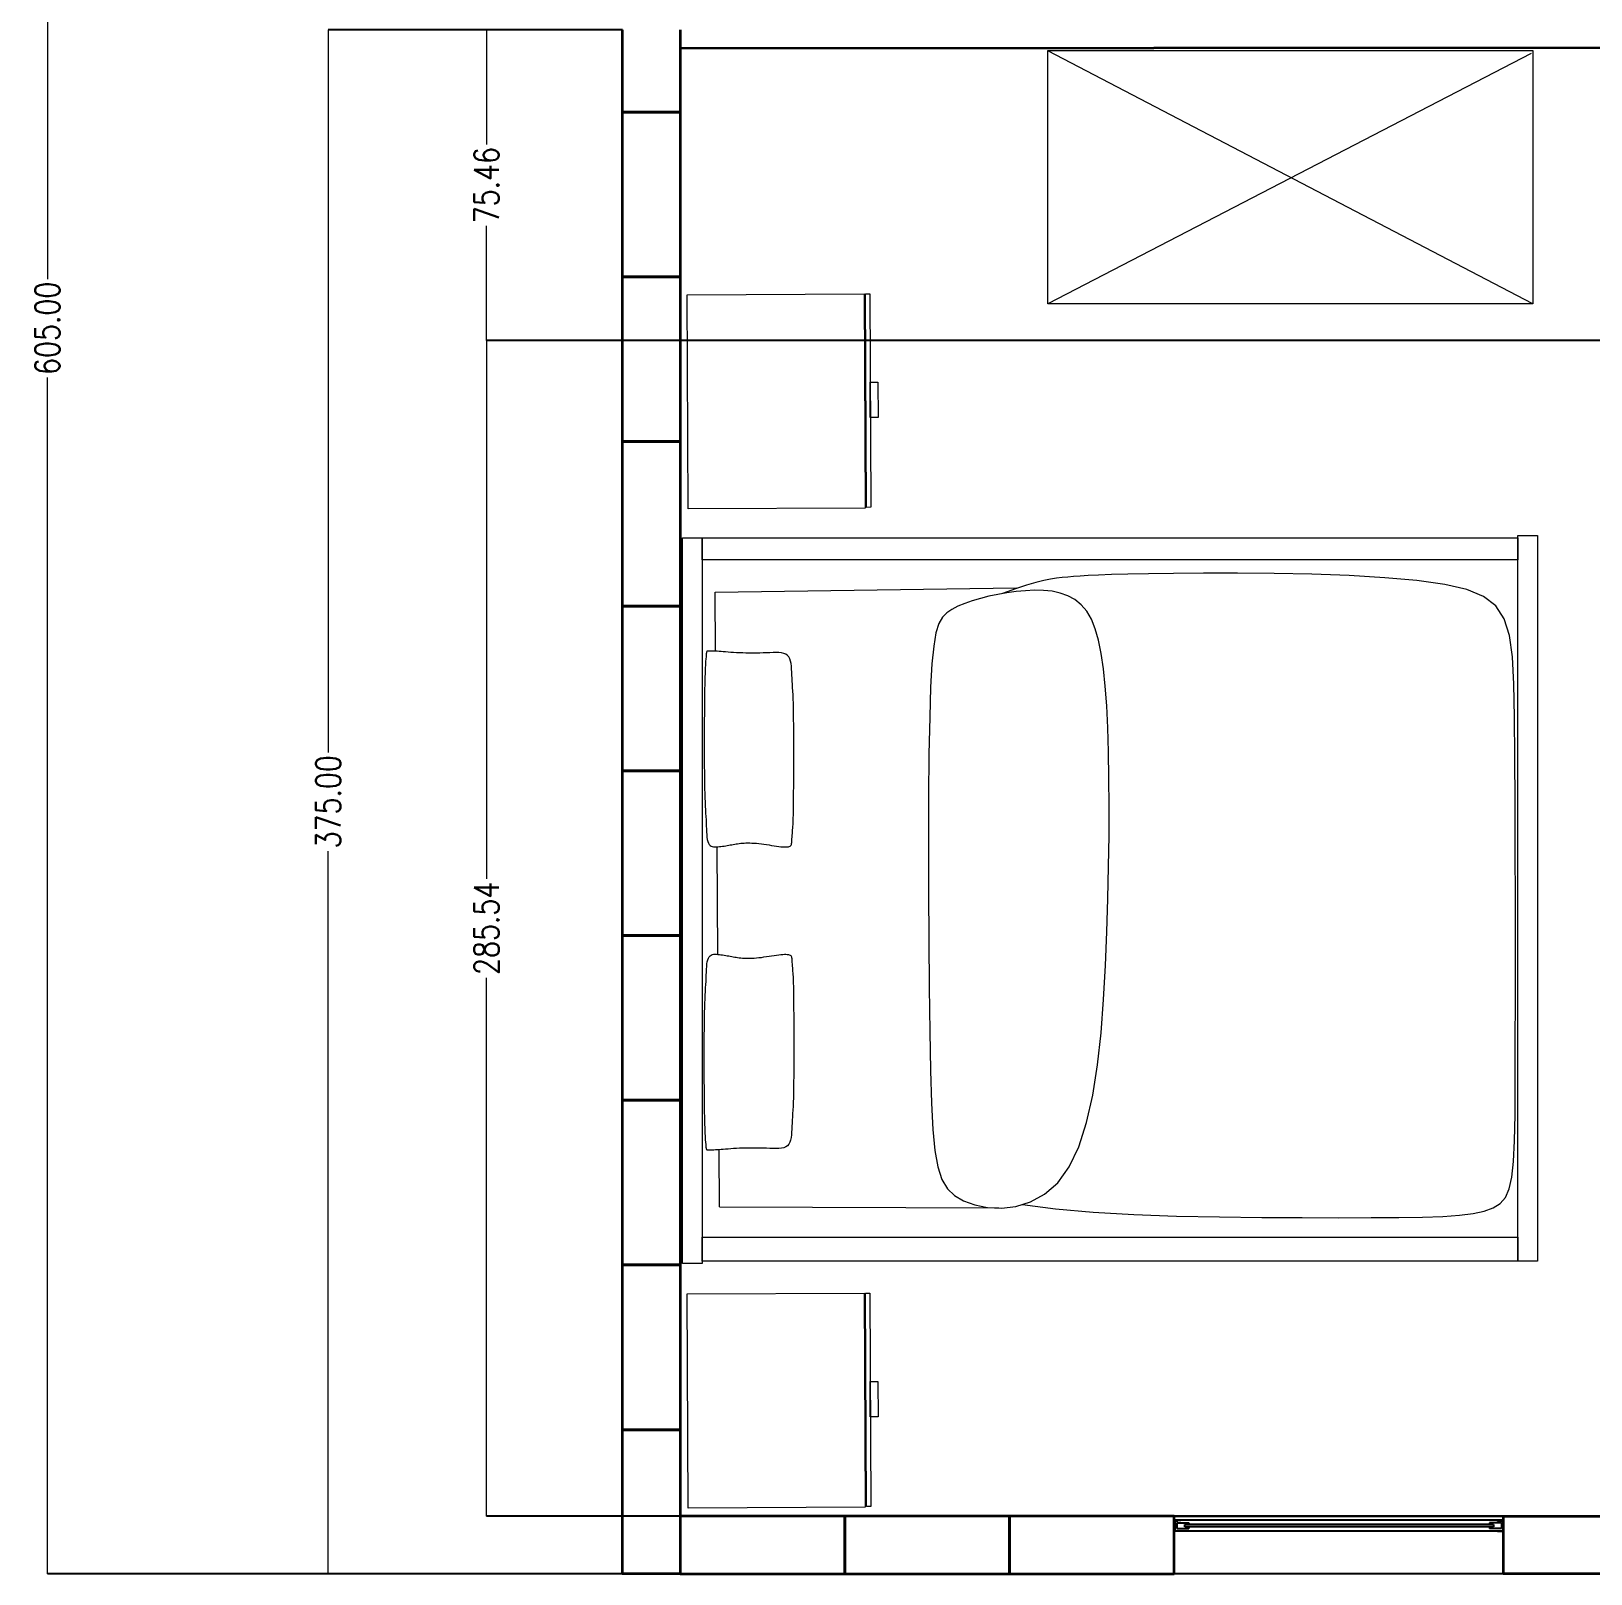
# Model space of a CAD drawing. Header units: millimetres. Extents: x -1436 to 15913, y -5994 to 7579.
# Drawn here: x -1436 to 2352, y 3 to 3750 of the extents above; entities that cross this region are included whole.
import ezdxf

# ---------------------------------------------------------------- set-up
doc = ezdxf.new("R2010")
doc.units = ezdxf.units.MM
for name, color, linetype, lineweight in [('A-ANNO-DIMS', 3, 'Continuous', 13), ('A-FLOR-LEVL', 7, 'Continuous', 25), ('A-FLOR-PATT', 8, 'Continuous', 18), ('A-FURN', 253, 'Continuous', 15), ('A-FURN-', 253, 'Continuous', 15), ('A-GLAZ-FULL', 4, 'Continuous', 25), ('A-WALL-FULL', 7, 'Continuous', 35)]:
    doc.layers.add(name, color=color, linetype=linetype, lineweight=lineweight)
doc.styles.add('E-ROMANS', font='romans.shx', dxfattribs={"width": 0.8})
doc.dimstyles.new('E-0050_TICK_12', dxfattribs={"dimscale": 0.001, "dimtxt": 60005, "dimasz": 60, "dimexe": 30, "dimexo": 20, "dimgap": 30, "dimtad": 0, "dimlfac": 0.1, "dimzin": 0, "dimdsep": 46, "dimtxsty": 'E-ROMANS', "dimblk": 'OBLIQUE', "dimcen": 30, "dimclrd": 256, "dimclre": 256, "dimclrt": 256, "dimadec": 0, "dimazin": 0, "dimtfac": 1, "dimtmove": 1, "dimatfit": 3, "dimldrblk": 'OPEN90', "dimfxl": 1, "dimtfill": 1, "dimtolj": 1, "dimtzin": 0, "dimlwd": -1, "dimarcsym": 0})

# ---------------------------------------------------------------- blocks, each defined once
blk = doc.blocks.new('32456')
at = {"layer": 'A-FURN', "color": 253}
for points in [[(6126.19, -4764.34), (5952.19, -4764.34), (5952.19, -4759.65), (6126.19, -4759.65)], [(5958.45, -4959.95), (5952.75, -4959.95), (5952.75, -4764.34), (5958.45, -4764.34)], [(5987.13, -4764.96), (5988.69, -4764.93), (5990.41, -4764.9), (5992.24, -4764.89), (5994.16, -4764.88), (5996.12, -4764.87), (5998.08, -4764.87), (6000.02, -4764.87), (6001.9, -4764.87), (6003.67, -4764.87), (6005.36, -4764.87), (6006.94, -4764.87), (6008.43, -4764.88), (6009.83, -4764.89), (6011.15, -4764.9), (6012.37, -4764.93), (6013.52, -4764.96), (6014.59, -4764.99), (6015.58, -4765.04), (6016.51, -4765.09), (6017.39, -4765.14), (6018.23, -4765.19), (6019.03, -4765.23), (6019.8, -4765.28), (6020.56, -4765.31), (6021.3, -4765.35), (6022.03, -4765.37), (6022.73, -4765.41), (6023.38, -4765.45), (6023.99, -4765.51), (6024.54, -4765.59), (6025.02, -4765.7), (6025.42, -4765.84), (6025.74, -4766.02), (6025.97, -4766.24), (6026.14, -4766.49), (6026.25, -4766.78), (6026.31, -4767.08), (6026.33, -4767.41), (6026.32, -4767.76), (6026.29, -4768.11), (6026.25, -4768.48), (6026.21, -4768.86), (6026.15, -4769.23), (6026.1, -4769.62), (6026.04, -4770), (6025.98, -4770.37), (6025.91, -4770.75), (6025.85, -4771.11), (6025.78, -4771.47), (6025.72, -4771.82), (6025.66, -4772.16), (6025.6, -4772.51), (6025.54, -4772.86), (6025.5, -4773.23), (6025.45, -4773.61), (6025.42, -4774), (6025.39, -4774.41), (6025.37, -4774.85), (6025.36, -4775.31), (6025.37, -4775.79), (6025.38, -4776.3), (6025.41, -4776.82), (6025.45, -4777.38), (6025.51, -4777.95), (6025.58, -4778.55), (6025.67, -4779.17), (6025.76, -4779.79), (6025.86, -4780.41), (6025.95, -4781.02), (6026.05, -4781.62), (6026.13, -4782.19), (6026.2, -4782.72), (6026.26, -4783.22), (6026.3, -4783.67), (6026.32, -4784.07), (6026.32, -4784.44), (6026.3, -4784.76), (6026.26, -4785.03), (6026.2, -4785.26), (6026.12, -4785.45), (6026.01, -4785.59), (6025.87, -4785.69), (6025.7, -4785.76), (6025.51, -4785.81), (6025.28, -4785.84), (6025.02, -4785.87), (6024.72, -4785.88), (6024.38, -4785.9), (6023.99, -4785.93), (6023.55, -4785.97), (6023.02, -4786.01), (6022.39, -4786.06), (6021.63, -4786.1), (6020.72, -4786.15), (6019.64, -4786.19), (6018.37, -4786.23), (6016.9, -4786.26), (6015.25, -4786.28), (6013.47, -4786.29), (6011.59, -4786.31), (6009.65, -4786.31), (6007.68, -4786.31), (6005.73, -4786.32), (6003.83, -4786.32), (6002.01, -4786.32), (6000.29, -4786.31), (5998.65, -4786.31), (5997.11, -4786.31), (5995.66, -4786.29), (5994.31, -4786.28), (5993.06, -4786.26), (5991.9, -4786.23), (5990.83, -4786.19), (5989.86, -4786.15), (5988.95, -4786.1), (5988.11, -4786.06), (5987.32, -4786.01), (5986.56, -4785.96), (5985.83, -4785.92), (5985.11, -4785.88), (5984.39, -4785.85), (5983.68, -4785.82), (5983, -4785.76), (5982.36, -4785.69), (5981.76, -4785.56), (5981.23, -4785.39), (5980.77, -4785.15), (5980.4, -4784.83), (5980.12, -4784.43), (5979.92, -4783.95), (5979.8, -4783.39), (5979.73, -4782.77), (5979.71, -4782.09), (5979.72, -4781.37), (5979.75, -4780.6), (5979.79, -4779.81), (5979.81, -4779), (5979.83, -4778.17), (5979.85, -4777.34), (5979.85, -4776.5), (5979.85, -4775.67), (5979.83, -4774.86), (5979.81, -4774.07), (5979.79, -4773.3), (5979.75, -4772.56), (5979.71, -4771.86), (5979.66, -4771.2), (5979.61, -4770.57), (5979.56, -4769.97), (5979.52, -4769.41), (5979.47, -4768.89), (5979.44, -4768.4), (5979.41, -4767.95), (5979.39, -4767.53), (5979.37, -4767.15), (5979.36, -4766.81), (5979.35, -4766.51), (5979.35, -4766.25), (5979.35, -4766.02), (5979.35, -4765.84), (5979.35, -4765.7), (5979.37, -4765.59), (5979.4, -4765.51), (5979.47, -4765.45), (5979.58, -4765.41), (5979.76, -4765.37), (5979.99, -4765.35), (5980.31, -4765.31), (5980.72, -4765.28), (5981.23, -4765.23), (5981.85, -4765.19), (5982.6, -4765.14), (5983.49, -4765.09), (5984.53, -4765.04), (5985.74, -4764.99)], [(6091.25, -4764.96), (6089.69, -4764.93), (6087.97, -4764.9), (6086.14, -4764.89), (6084.22, -4764.88), (6082.26, -4764.87), (6080.3, -4764.87), (6078.36, -4764.87), (6076.48, -4764.87), (6074.71, -4764.87), (6073.03, -4764.87), (6071.44, -4764.87), (6069.95, -4764.88), (6068.55, -4764.89), (6067.24, -4764.9), (6066.01, -4764.93), (6064.86, -4764.96), (6063.8, -4764.99), (6062.8, -4765.04), (6061.87, -4765.09), (6060.99, -4765.14), (6060.15, -4765.19), (6059.35, -4765.23), (6058.58, -4765.28), (6057.82, -4765.31), (6057.08, -4765.35), (6056.35, -4765.37), (6055.65, -4765.41), (6055, -4765.45), (6054.39, -4765.51), (6053.84, -4765.59), (6053.36, -4765.7), (6052.96, -4765.84), (6052.64, -4766.02), (6052.41, -4766.24), (6052.24, -4766.49), (6052.13, -4766.78), (6052.08, -4767.08), (6052.06, -4767.41), (6052.06, -4767.76), (6052.09, -4768.11), (6052.13, -4768.48), (6052.17, -4768.86), (6052.23, -4769.23), (6052.28, -4769.62), (6052.34, -4770), (6052.4, -4770.37), (6052.47, -4770.75), (6052.53, -4771.11), (6052.6, -4771.47), (6052.66, -4771.82), (6052.72, -4772.16), (6052.78, -4772.51), (6052.84, -4772.86), (6052.88, -4773.23), (6052.93, -4773.61), (6052.96, -4774), (6052.99, -4774.41), (6053.01, -4774.85), (6053.02, -4775.31), (6053.01, -4775.79), (6053, -4776.3), (6052.97, -4776.82), (6052.93, -4777.38), (6052.87, -4777.95), (6052.8, -4778.55), (6052.72, -4779.17), (6052.62, -4779.79), (6052.53, -4780.41), (6052.43, -4781.02), (6052.33, -4781.62), (6052.25, -4782.19), (6052.18, -4782.72), (6052.12, -4783.22), (6052.08, -4783.67), (6052.06, -4784.07), (6052.06, -4784.44), (6052.08, -4784.76), (6052.12, -4785.03), (6052.18, -4785.26), (6052.26, -4785.45), (6052.37, -4785.59), (6052.51, -4785.69), (6052.68, -4785.76), (6052.87, -4785.81), (6053.1, -4785.84), (6053.37, -4785.87), (6053.67, -4785.88), (6054, -4785.9), (6054.39, -4785.93), (6054.83, -4785.97), (6055.36, -4786.01), (6055.99, -4786.06), (6056.75, -4786.1), (6057.66, -4786.15), (6058.74, -4786.19), (6060.01, -4786.23), (6061.48, -4786.26), (6063.13, -4786.28), (6064.91, -4786.29), (6066.79, -4786.31), (6068.73, -4786.31), (6070.7, -4786.31), (6072.65, -4786.32), (6074.55, -4786.32), (6076.37, -4786.32), (6078.09, -4786.31), (6079.73, -4786.31), (6081.27, -4786.31), (6082.72, -4786.29), (6084.07, -4786.28), (6085.33, -4786.26), (6086.48, -4786.23), (6087.55, -4786.19), (6088.52, -4786.15), (6089.43, -4786.1), (6090.27, -4786.06), (6091.06, -4786.01), (6091.82, -4785.96), (6092.55, -4785.92), (6093.28, -4785.88), (6093.99, -4785.85), (6094.7, -4785.82), (6095.38, -4785.76), (6096.02, -4785.69), (6096.62, -4785.56), (6097.15, -4785.39), (6097.61, -4785.15), (6097.98, -4784.83), (6098.26, -4784.43), (6098.46, -4783.95), (6098.58, -4783.39), (6098.65, -4782.77), (6098.67, -4782.09), (6098.66, -4781.37), (6098.63, -4780.6), (6098.6, -4779.81), (6098.57, -4779), (6098.55, -4778.17), (6098.53, -4777.34), (6098.53, -4776.5), (6098.53, -4775.67), (6098.55, -4774.86), (6098.57, -4774.07), (6098.6, -4773.3), (6098.63, -4772.56), (6098.67, -4771.86), (6098.72, -4771.2), (6098.77, -4770.57), (6098.82, -4769.97), (6098.86, -4769.41), (6098.91, -4768.89), (6098.94, -4768.4), (6098.97, -4767.95), (6098.99, -4767.53), (6099.01, -4767.15), (6099.02, -4766.81), (6099.03, -4766.51), (6099.03, -4766.25), (6099.03, -4766.02), (6099.03, -4765.84), (6099.03, -4765.7), (6099.02, -4765.59), (6098.98, -4765.51), (6098.91, -4765.45), (6098.8, -4765.41), (6098.63, -4765.37), (6098.39, -4765.35), (6098.07, -4765.31), (6097.66, -4765.28), (6097.15, -4765.23), (6096.53, -4765.19), (6095.78, -4765.14), (6094.89, -4765.09), (6093.85, -4765.04), (6092.64, -4764.99)], [(6126.19, -4959.95), (6120.95, -4959.95), (6120.95, -4764.34), (6126.19, -4764.34)], [(5967.19, -4827.07), (5966.23, -4829.74), (5965.61, -4832.81), (5965.45, -4836.14), (5965.85, -4839.62), (5966.92, -4843.11), (5968.78, -4846.49), (5971.54, -4849.62), (5975.31, -4852.39), (5980.16, -4854.69), (5985.96, -4856.55), (5992.55, -4858.02), (5999.77, -4859.16), (6007.46, -4860.01), (6015.46, -4860.63), (6023.59, -4861.08), (6031.7, -4861.4), (6039.64, -4861.65), (6047.34, -4861.82), (6054.77, -4861.93), (6061.86, -4861.96), (6068.56, -4861.92), (6074.84, -4861.81), (6080.65, -4861.62), (6085.92, -4861.37), (6090.64, -4861.03), (6094.81, -4860.61), (6098.47, -4860.08), (6101.64, -4859.43), (6104.37, -4858.64), (6106.67, -4857.69), (6108.58, -4856.58), (6110.13, -4855.27), (6111.36, -4853.77), (6112.28, -4852.09), (6112.94, -4850.25), (6113.36, -4848.29), (6113.57, -4846.22), (6113.62, -4844.08), (6113.51, -4841.89), (6113.3, -4839.67), (6113, -4837.45), (6112.62, -4835.26), (6112.17, -4833.12), (6111.65, -4831.07), (6111.08, -4829.13), (6110.44, -4827.32), (6109.76, -4825.68), (6109.03, -4824.24), (6108.22, -4823), (6107.15, -4821.97), (6105.61, -4821.12), (6103.38, -4820.43), (6100.23, -4819.89), (6095.96, -4819.47), (6090.34, -4819.15), (6083.16, -4818.92), (6074.31, -4818.75), (6064.1, -4818.65), (6052.97, -4818.61), (6041.35, -4818.62), (6029.65, -4818.68), (6018.31, -4818.78), (6007.76, -4818.93), (5998.42, -4819.12), (5990.62, -4819.35), (5984.29, -4819.68), (5979.25, -4820.16), (5975.31, -4820.86), (5972.32, -4821.84), (5970.09, -4823.16), (5968.44, -4824.89)], [(6126.71, -4964.67), (5952.75, -4964.67), (5952.75, -4959.95), (6126.71, -4959.95)]]:
    blk.add_lwpolyline(points, close=True, dxfattribs=at)
for points in [[(5965.76, -4768.54), (5965.48, -4835.48)], [(5965.76, -4768.54), (5979.44, -4768.44)], [(6026.29, -4768.11), (6052.08, -4767.93)], [(6098.99, -4767.59), (6113.12, -4767.49), (6114.17, -4839.67)], [(5966.33, -4841.19), (5965.28, -4849.11), (5964.49, -4858.11), (5963.93, -4867.88), (5963.55, -4878.09), (5963.32, -4888.43), (5963.2, -4898.58), (5963.16, -4908.22), (5963.15, -4917.03), (5963.16, -4924.76), (5963.19, -4931.43), (5963.28, -4937.13), (5963.45, -4941.95), (5963.73, -4945.96), (5964.15, -4949.26), (5964.74, -4951.92), (5965.53, -4954.05), (5966.56, -4955.72), (5968, -4956.99), (5970.03, -4957.91), (5972.85, -4958.55), (5976.62, -4958.96), (5981.55, -4959.19), (5987.82, -4959.3), (5995.61, -4959.34), (6005, -4959.37), (6015.68, -4959.39), (6027.23, -4959.4), (6039.22, -4959.39), (6051.22, -4959.36), (6062.83, -4959.32), (6073.62, -4959.26), (6083.16, -4959.17), (6091.13, -4959.03), (6097.61, -4958.69), (6102.78, -4957.97), (6106.8, -4956.69), (6109.86, -4954.67), (6112.13, -4951.74), (6113.79, -4947.72), (6115.01, -4942.44), (6115.94, -4935.79), (6116.63, -4928.04), (6117.13, -4919.52), (6117.45, -4910.58), (6117.63, -4901.55), (6117.7, -4892.78), (6117.69, -4884.62), (6117.63, -4877.39), (6117.56, -4871.36), (6117.46, -4866.45), (6117.36, -4862.52), (6117.24, -4859.41), (6117.13, -4856.96), (6117.01, -4855.01), (6116.89, -4853.43), (6116.77, -4852.04), (6116.66, -4850.72), (6116.51, -4849.36), (6116.3, -4847.9), (6115.97, -4846.26), (6115.5, -4844.36), (6114.84, -4842.13), (6113.96, -4839.48), (6112.81, -4836.36)]]:
    blk.add_lwpolyline(points, dxfattribs=at)
blk = doc.blocks.new('A$C058B6327')
for points in [[(-70.87, 5.56), (-120.93, 5.56), (-120.93, 46.9), (-70.87, 46.9)], [(-120.77, 5.22), (-70.87, 5.22), (-70.87, 4.23), (-120.77, 4.23)], [(-99.79, 4.23), (-91.53, 4.23), (-91.53, 2.41), (-99.79, 2.41)]]:
    blk.add_lwpolyline(points, close=True)
blk = doc.blocks.new('A$C64EC0600')
blk.add_lwpolyline([(-221.3, 105.1), (-93.92, 105.1), (-93.92, 38.61), (-221.3, 38.61)], close=True)
blk = doc.blocks.new('_Oblique')
at = {"color": 0, "linetype": 'ByBlock', "lineweight": -2}
blk.add_line((-0.5, -0.5), (0.5, 0.5), dxfattribs=at)
blk = doc.blocks.new('*D27')
at = {"layer": 'A-ANNO-DIMS', "lineweight": -2, "transparency": 16777216}
for p, q in [((0, 6053.5), (-1396.8, 6053.5)), ((0, 3.5), (-1396.8, 3.5))]:
    blk.add_line(p, q, dxfattribs=at)
at = {"layer": 'A-ANNO-DIMS', "transparency": 16777216}
for p, q in [((-1396.8, 6053.5), (-1396.8, 3146.3)), ((-1396.8, 3.5), (-1396.8, 2910.7))]:
    blk.add_line(p, q, dxfattribs=at)
at = {"layer": 'A-ANNO-DIMS', "transparency": 16777216, "xscale": 0.06, "yscale": 0.06, "zscale": 0.06}
for p, rotation in [((-1396.8, 6053.5), 90), ((-1396.8, 3.5), 270)]:
    blk.add_blockref('_Oblique', p, dxfattribs=dict(at, rotation=rotation))
at = {"layer": 'A-ANNO-DIMS', "transparency": 16777216, "insert": (-1396.8, 3028.5), "char_height": 60.01, "attachment_point": 5, "rotation": 90, "style": 'E-ROMANS', "bg_fill": 3, "box_fill_scale": 1.1, "bg_fill_color": 256, "bg_fill_true_color": 13158600, "bg_fill_transparency": 0}
blk.add_mtext('\\A1;605.00', dxfattribs=at)
blk = doc.blocks.new('_Open90')
at = {"color": 0, "linetype": 'ByBlock', "lineweight": -2}
for p, q in [((0, 0), (-1, 0)), ((-0.5, 0.5), (0, 0)), ((0, 0), (-0.5, -0.5))]:
    blk.add_line(p, q, dxfattribs=at)
blk = doc.blocks.new('*D28')
at = {"layer": 'A-ANNO-DIMS', "lineweight": -2, "transparency": 16777216}
for p, q in [((0, 3753.5), (-714.8, 3753.5)), ((0, 3.5), (-714.8, 3.5))]:
    blk.add_line(p, q, dxfattribs=at)
at = {"layer": 'A-ANNO-DIMS', "transparency": 16777216}
for p, q in [((-714.7, 3753.5), (-714.7, 1997.4)), ((-714.7, 3.5), (-714.7, 1759.6))]:
    blk.add_line(p, q, dxfattribs=at)
at = {"layer": 'A-ANNO-DIMS', "transparency": 16777216, "xscale": 0.06, "yscale": 0.06, "zscale": 0.06}
for p, rotation in [((-714.7, 3753.5), 90), ((-714.7, 3.5), 270)]:
    blk.add_blockref('_Oblique', p, dxfattribs=dict(at, rotation=rotation))
at = {"layer": 'A-ANNO-DIMS', "transparency": 16777216, "insert": (-714.7, 1878.5), "char_height": 60.01, "attachment_point": 5, "rotation": 90, "style": 'E-ROMANS', "bg_fill": 3, "box_fill_scale": 1.1, "bg_fill_color": 256, "bg_fill_true_color": 13158600, "bg_fill_transparency": 0}
blk.add_mtext('\\A1;375.00', dxfattribs=at)
blk = doc.blocks.new('*D38')
at = {"layer": 'A-ANNO-DIMS', "lineweight": -2, "transparency": 16777216}
for p, q in [((3079.5, 2998.9), (-330.2, 2998.9)), ((3081.5, 143.5), (-330.2, 143.5))]:
    blk.add_line(p, q, dxfattribs=at)
at = {"layer": 'A-ANNO-DIMS', "transparency": 16777216}
for p, q in [((-330.2, 2998.9), (-330.2, 1691.2)), ((-330.2, 143.5), (-330.2, 1451.1))]:
    blk.add_line(p, q, dxfattribs=at)
at = {"layer": 'A-ANNO-DIMS', "transparency": 16777216, "xscale": 0.06, "yscale": 0.06, "zscale": 0.06}
for p, rotation in [((-330.2, 2998.9), 90), ((-330.2, 143.5), 270)]:
    blk.add_blockref('_Oblique', p, dxfattribs=dict(at, rotation=rotation))
at = {"layer": 'A-ANNO-DIMS', "transparency": 16777216, "insert": (-330.2, 1571.2), "char_height": 60.01, "attachment_point": 5, "rotation": 90, "style": 'E-ROMANS', "bg_fill": 3, "box_fill_scale": 1.1, "bg_fill_color": 256, "bg_fill_true_color": 13158600, "bg_fill_transparency": 0}
blk.add_mtext('\\A1;285.54', dxfattribs=at)
blk = doc.blocks.new('*D41')
at = {"layer": 'A-ANNO-DIMS', "lineweight": -2, "transparency": 16777216}
for p, q in [((0, 3753.5), (-330.3, 3753.5)), ((0, 2998.9), (-330.3, 2998.9))]:
    blk.add_line(p, q, dxfattribs=at)
at = {"layer": 'A-ANNO-DIMS', "transparency": 16777216}
for p, q in [((-330.2, 3753.5), (-330.2, 3472.2)), ((-330.2, 2998.9), (-330.2, 3280.2))]:
    blk.add_line(p, q, dxfattribs=at)
at = {"layer": 'A-ANNO-DIMS', "transparency": 16777216, "xscale": 0.06, "yscale": 0.06, "zscale": 0.06}
for p, rotation in [((-330.2, 3753.5), 90), ((-330.2, 2998.9), 270)]:
    blk.add_blockref('_Oblique', p, dxfattribs=dict(at, rotation=rotation))
at = {"layer": 'A-ANNO-DIMS', "transparency": 16777216, "insert": (-330.2, 3376.2), "char_height": 60.01, "attachment_point": 5, "rotation": 90, "style": 'E-ROMANS', "bg_fill": 3, "box_fill_scale": 1.1, "bg_fill_color": 256, "bg_fill_true_color": 13158600, "bg_fill_transparency": 0}
blk.add_mtext('\\A1;75.46', dxfattribs=at)

msp = doc.modelspace()

# ---------------------------------------------------------------- hatches: boundary and pattern name
at = {"layer": 'A-FLOR-PATT'}
for points in [[(1356.667, 109.75), (1356.667, 107.25), (1340, 107.25), (1340, 133.5), (1356.667, 133.5), (1356.667, 131), (1342.5, 131), (1342.5, 109.75)], [(2124.895, 109.75), (2124.895, 107.25), (2141.561, 107.25), (2141.561, 133.5), (2124.895, 133.5), (2124.895, 131), (2139.061, 131), (2139.061, 109.75)]]:
    msp.add_hatch(color=256, dxfattribs=at).paths.add_polyline_path(points)

# ---------------------------------------------------------------- linework, layer by layer
at = {"layer": 'A-FLOR-LEVL'}
for p, q in [((1340, 143.5), (2140, 143.5)), ((2140, 3.5), (1340, 3.5))]:
    msp.add_line(p, q, dxfattribs=at)
at = {"layer": 'A-FURN'}
for p, q in [((2210.77, 3087.949), (1032.847, 3702.81)), ((2206.861, 3696.153), (1032.847, 3087.949))]:
    msp.add_line(p, q, dxfattribs=at)
at = {"layer": 'A-GLAZ-FULL'}
for p, q in [((2141.561, 133.5), (1340, 133.5)), ((1340, 107.25), (1340, 133.5)), ((1342.5, 109.75), (1342.5, 131)), ((1348.645, 131), (1342.5, 131)), ((1346.72, 127.042), (1375.886, 127.042)), ((1346.72, 127.042), (1346.72, 113.708)), ((1346.72, 113.708), (1375.886, 113.708)), ((1348.645, 133.5), (1348.645, 131)), ((2115.728, 122.875), (1365.886, 122.875)), ((1365.886, 117.875), (1365.886, 122.875)), ((2115.728, 117.875), (1365.886, 117.875)), ((1375.886, 127.042), (1375.886, 122.875)), ((1375.886, 117.875), (1375.886, 113.708)), ((2134.895, 127.042), (2105.728, 127.042)), ((2105.728, 127.042), (2105.728, 122.875)), ((2105.728, 117.875), (2105.728, 113.708)), ((2134.895, 113.708), (2105.728, 113.708)), ((2115.728, 122.875), (2115.728, 117.875)), ((2124.895, 133.5), (2124.895, 131)), ((2124.895, 131), (2139.061, 131)), ((2134.895, 127.042), (2134.895, 113.708)), ((2139.061, 131), (2139.061, 109.75)), ((2141.561, 107.25), (1340, 107.25)), ((1348.645, 109.75), (1348.645, 107.25)), ((2124.895, 109.75), (2124.895, 107.25)), ((2124.895, 107.25), (2141.561, 107.25))]:
    msp.add_line(p, q, dxfattribs=at)
at = {"layer": 'A-WALL-FULL'}
for p, q in [((0, 3553.5), (0, 3753.5)), ((140, 3753.5), (140, 3553.5)), ((3070, 3710), (140, 3708.5)), ((140, 3553.5), (0, 3553.5)), ((0, 3553.5), (140, 3553.5)), ((0, 3153.5), (0, 3553.5)), ((140, 3553.5), (140, 3153.5)), ((0, 3153.5), (140, 3153.5)), ((0, 2753.5), (0, 3153.5)), ((140, 3153.5), (0, 3153.5)), ((140, 3153.5), (140, 2753.5)), ((0, 2753.5), (140, 2753.5)), ((0, 2353.5), (0, 2753.5)), ((140, 2753.5), (0, 2753.5)), ((140, 2753.5), (140, 2353.5)), ((0, 2353.5), (140, 2353.5)), ((0, 1953.5), (0, 2353.5)), ((140, 2353.5), (0, 2353.5)), ((140, 2353.5), (140, 1953.5)), ((140, 1953.5), (0, 1953.5)), ((0, 1953.5), (140, 1953.5)), ((0, 1553.5), (0, 1953.5)), ((140, 1953.5), (140, 1553.5)), ((0, 1553.5), (140, 1553.5)), ((0, 1153.5), (0, 1553.5)), ((140, 1553.5), (0, 1553.5)), ((140, 1553.5), (140, 1153.5)), ((0, 1153.5), (140, 1153.5)), ((0, 753.5), (0, 1153.5)), ((140, 1153.5), (0, 1153.5)), ((140, 1153.5), (140, 753.5)), ((0, 753.5), (140, 753.5)), ((0, 353.5), (0, 753.5)), ((140, 753.5), (0, 753.5)), ((140, 753.5), (140, 353.5)), ((140, 353.5), (0, 353.5)), ((540, 143.5), (140, 143.5)), ((140, 143.5), (140, 3.5)), ((540, 3.5), (540, 143.5)), ((940, 143.5), (540, 143.5)), ((540, 143.5), (540, 3.5)), ((1340, 143.5), (940, 143.5)), ((940, 143.5), (940, 3.5)), ((940, 3.5), (940, 143.5)), ((1340, 3.5), (1340, 143.5)), ((140, 3.5), (540, 3.5)), ((540, 3.5), (940, 3.5)), ((940, 3.5), (1340, 3.5))]:
    msp.add_line(p, q, dxfattribs=at)
for points in [[(0, 353.5), (140, 353.5), (140, 3.5), (0, 3.5)], [(2140, 143.5), (3140, 143.5), (3140, 3.5), (2140, 3.5)]]:
    msp.add_lwpolyline(points, close=True, dxfattribs=at)
msp.add_lwpolyline([(140, 3.5), (0, 3.5)], dxfattribs=at)
msp.add_lwpolyline([(140, 3.5), (0, 3.5)], dxfattribs=at)
msp.add_lwpolyline([(140, 3.5), (0, 3.5)], dxfattribs=at)
msp.add_lwpolyline([(140, 3.5), (0, 3.5)], dxfattribs=at)
msp.add_lwpolyline([(140, 3.5), (0, 3.5)], dxfattribs=at)
msp.add_lwpolyline([(140, 3.5), (0, 3.5)], dxfattribs=at)
msp.add_lwpolyline([(140, 3.5), (0, 3.5)], dxfattribs=at)
msp.add_lwpolyline([(140, 3.5), (0, 3.5)], dxfattribs=at)
msp.add_lwpolyline([(140, 3.5), (0, 3.5)], dxfattribs=at)
msp.add_lwpolyline([(140, 3.5), (0, 3.5)], dxfattribs=at)
msp.add_lwpolyline([(140, 3.5), (0, 3.5)], dxfattribs=at)
msp.add_lwpolyline([(140, 3.5), (0, 3.5)], dxfattribs=at)
msp.add_lwpolyline([(140, 3.5), (0, 3.5)], dxfattribs=at)
msp.add_lwpolyline([(140, 3.5), (0, 3.5)], dxfattribs=at)
msp.add_lwpolyline([(140, 3.5), (0, 3.5)], dxfattribs=at)
msp.add_lwpolyline([(140, 3.5), (0, 3.5)], dxfattribs=at)

# ---------------------------------------------------------------- block references
at = {"layer": 'A-FURN', "xscale": 9.247563013325548, "yscale": 9.247563013325548, "zscale": 9.247563013325548}
msp.add_blockref('A$C64EC0600', (3079.33, 2730.938), dxfattribs=at)
at = {"layer": 'A-FURN-', "xscale": 10.3863543228552, "yscale": 10.3863543228552, "zscale": 10.3863543228552, "rotation": 90.24167721080113}
for p in [(641.508, 3848.237), (641.508, 1421.255)]:
    msp.add_blockref('A$C058B6327', p, dxfattribs=at)
at = {"layer": 'A-FURN-', "color": 7, "xscale": 10.12767239594749, "yscale": 10.12767239594749, "zscale": 10.12767239594749, "rotation": 90}
msp.add_blockref('32456', (-48058.295, -59524.388), dxfattribs=at)

# ---------------------------------------------------------------- next in the draw order: dimensions: what is measured, and where the dimension line sits
at = {"layer": 'A-ANNO-DIMS'}
dim = msp.add_linear_dim(base=(-1396.774, 3.5), p1=(0, 6053.5), p2=(0, 3.5), angle=90, dimstyle='E-0050_TICK_12', dxfattribs=at)
dim.commit()
dim.dimension.update_dxf_attribs({"geometry": '*D27', "text_midpoint": (-1396.774, 3028.5)})

# ---------------------------------------------------------------- next in the draw order: dimensions: what is measured, and where the dimension line sits
dim = msp.add_linear_dim(base=(-714.735, 3753.5), p1=(0, 3.5), p2=(0, 3753.5), angle=90, dimstyle='E-0050_TICK_12', dxfattribs=at)
dim.commit()
dim.dimension.update_dxf_attribs({"geometry": '*D28', "text_midpoint": (-714.735, 1878.5)})

# ---------------------------------------------------------------- next in the draw order: dimensions: what is measured, and where the dimension line sits
dim = msp.add_linear_dim(base=(-330.22, 2998.878), p1=(3081.516, 143.5), p2=(3079.5, 2998.878), angle=90, dimstyle='E-0050_TICK_12', dxfattribs=at)
dim.commit()
dim.dimension.update_dxf_attribs({"geometry": '*D38', "text_midpoint": (-330.22, 1571.189)})

# ---------------------------------------------------------------- next in the draw order: dimensions: what is measured, and where the dimension line sits
dim = msp.add_linear_dim(base=(-330.24, 3753.5), p1=(0, 2998.878), p2=(0, 3753.5), angle=90, dimstyle='E-0050_TICK_12', dxfattribs=at)
dim.commit()
dim.dimension.update_dxf_attribs({"geometry": '*D41', "text_midpoint": (-330.24, 3376.189)})

doc.saveas('drawing.dxf')
